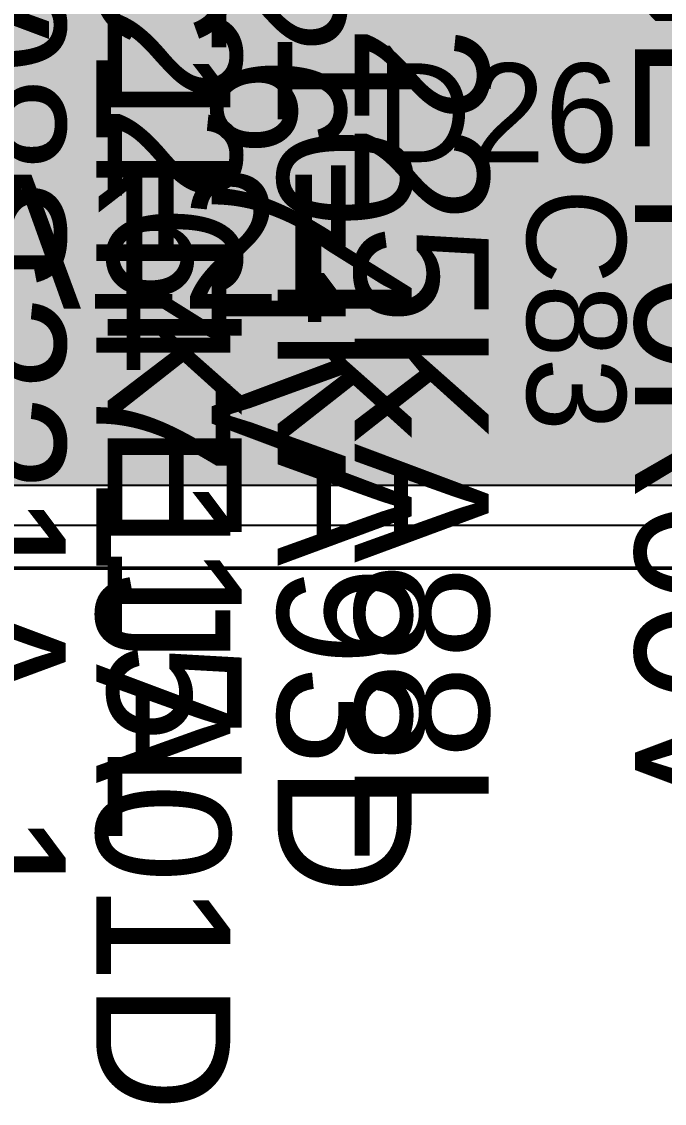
# Model space of a CAD drawing. Extents: x -18 to 179, y -60 to 172.
# Drawn here: x 92.87 to 102.62, y -8.13 to 8.28 of the extents above; entities that cross this region are included whole.
import ezdxf
from ezdxf.enums import TextEntityAlignment as Align

# ---------------------------------------------------------------- set-up
doc = ezdxf.new("R2010")
doc.units = 0
doc.header["$MEASUREMENT"] = 0
for name, color, linetype in [('ASSEMBLY_PART_NUMBERS_TOP', 102, 'CONTINUOUS'), ('BOARD_OUTLINE', 10, 'CONTINUOUS'), ('GENERATED_SILKSCREEN_TOP', 140, 'CONTINUOUS'), ('MANUFACTURING_OUTLINES', 10, 'CONTINUOUS'), ('PLANE_DATA_LAYER_BOTTOM', 230, 'CONTINUOUS'), ('PLANE_SHAPES_LAYER_BOTTOM', 230, 'CONTINUOUS'), ('ROUTE_BORDER', 151, 'CONTINUOUS'), ('SILKSCREEN_REF_DES_TOP', 150, 'CONTINUOUS'), ('TRACES_LAYER_TOP', 150, 'CONTINUOUS')]:
    doc.layers.add(name, color=color, linetype=linetype)
doc.styles.add('VERIBEST_GERBER_0', font='txt')

msp = doc.modelspace()

# ---------------------------------------------------------------- hatches: boundary and pattern name
at = {"layer": 'PLANE_DATA_LAYER_BOTTOM'}
msp.add_hatch(color=256, dxfattribs=at).paths.add_polyline_path([(109, 18.4238, 0.414213562), (108.9238, 18.5), (91.5762, 18.5, 0.414213562), (91.5, 18.4238), (91.5, 1.3262, 0.414213562), (91.5762, 1.25), (108.9238, 1.25, 0.414213562), (109, 1.3262)], flags=0)

# ---------------------------------------------------------------- linework, layer by layer
at = {"layer": 'BOARD_OUTLINE'}
msp.add_lwpolyline([(0, 1.5), (0, 168.5, -0.414213562), (1.5, 170), (153.5, 170, -0.414213562), (155, 168.5), (155, 1.5, -0.414213562), (153.5, 0), (1.5, 0, -0.414213562)], format="xyb", close=True, dxfattribs=at)
at = {"layer": 'GENERATED_SILKSCREEN_TOP', "const_width": 0.15}
for points in [[(99.25875, 7.6185), (99.25125, 7.6215), (99.24525, 7.623), (99.23925, 7.6245), (98.48025, 7.6245), (98.46975, 7.6215), (98.46075, 7.614), (98.45325, 7.605), (98.45025, 7.5945), (98.45025, 6.1545), (98.45325, 6.1425), (98.46075, 6.135), (98.46975, 6.126), (98.48025, 6.1245), (99.23925, 6.1245), (99.24525, 6.1245), (99.24825, 6.126), (99.25125, 6.1275), (99.25875, 6.1305), (99.51225, 6.336), (99.51675, 6.342), (99.51825, 6.345), (99.52125, 6.3525), (99.52275, 6.36), (99.52275, 7.389), (99.52125, 7.3965), (99.51825, 7.401), (99.51825, 7.4055), (99.51675, 7.407), (99.51375, 7.4085), (99.51225, 7.4115), (99.25875, 7.6185)], [(98.51325, 7.563), (99.22875, 7.563), (99.46275, 7.374), (99.46275, 6.375), (99.22875, 6.186), (98.51325, 6.186), (98.51325, 7.563)], [(100.67775, 7.6185), (100.92975, 7.413), (100.93425, 7.4055), (100.93575, 7.3995), (100.93875, 7.395), (100.94025, 7.389), (100.94025, 7.1835), (100.93875, 7.1775), (100.93575, 7.1685), (100.93425, 7.161), (100.92975, 7.158), (99.93075, 6.3465), (99.93075, 6.186), (100.91025, 6.186), (100.92075, 6.183), (100.92975, 6.177), (100.93425, 6.1665), (100.93575, 6.1545), (100.93425, 6.144), (100.92975, 6.1335), (100.92075, 6.1275), (100.91025, 6.1245), (99.89925, 6.1245), (99.88725, 6.1275), (99.87975, 6.135), (99.87225, 6.1425), (99.86925, 6.1545), (99.86925, 6.36), (99.87075, 6.3645), (99.87375, 6.375), (99.87675, 6.3795), (99.87975, 6.3825), (99.88275, 6.3855), (100.88025, 7.1985), (100.88025, 7.374), (100.64625, 7.563), (100.16175, 7.563), (99.91725, 7.3635), (99.90675, 7.3605), (99.89625, 7.362), (99.88725, 7.3665), (99.88125, 7.3755), (99.87525, 7.3845), (99.87375, 7.395), (99.87375, 7.401), (99.87525, 7.4055), (99.88275, 7.413), (100.13475, 7.6185), (100.14075, 7.62), (100.14525, 7.6215), (100.14675, 7.623), (100.15275, 7.6245), (100.65825, 7.6245), (100.66425, 7.623), (100.66575, 7.623), (100.66725, 7.6215), (100.67175, 7.62), (100.67775, 7.6185)], [(102.09525, 7.6185), (102.34725, 7.413), (102.35475, 7.4055), (102.35625, 7.3935), (102.35475, 7.3845), (102.35175, 7.377), (102.34725, 7.371), (102.33975, 7.365), (102.33225, 7.3605), (102.32475, 7.359), (102.31725, 7.359), (102.31125, 7.3635), (102.06525, 7.563), (101.57925, 7.563), (101.34825, 7.374), (101.34825, 6.8355), (101.55225, 7.002), (101.55825, 7.0035), (101.56125, 7.005), (101.56275, 7.005), (101.56275, 7.0065), (101.57025, 7.008), (102.07575, 7.008), (102.08175, 7.0065), (102.08175, 7.005), (102.08475, 7.005), (102.08925, 7.0035), (102.09375, 7.002), (102.34725, 6.798), (102.34875, 6.7935), (102.35175, 6.792), (102.35325, 6.7905), (102.35325, 6.7875), (102.35625, 6.777), (102.35775, 6.7725), (102.35775, 6.36), (102.35625, 6.3525), (102.35325, 6.3465), (102.35175, 6.3405), (102.34725, 6.336), (102.09525, 6.1305), (102.08775, 6.1275), (102.08625, 6.126), (102.08325, 6.126), (102.08025, 6.1245), (102.07875, 6.1245), (102.07575, 6.1245), (101.57025, 6.1245), (101.56425, 6.126), (101.55825, 6.1275), (101.55225, 6.1305), (101.30025, 6.336), (101.29725, 6.339), (101.29425, 6.3405), (101.29125, 6.345), (101.28825, 6.3555), (101.28675, 6.36), (101.28675, 7.389), (101.28825, 7.3965), (101.29125, 7.4025), (101.29425, 7.4055), (101.29725, 7.4085), (101.30025, 7.413), (101.55225, 7.6185), (101.55825, 7.62), (101.56275, 7.6215), (101.56425, 7.623), (101.57025, 7.6245), (102.07575, 7.6245), (102.08175, 7.623), (102.08325, 7.623), (102.08475, 7.6215), (102.08925, 7.62), (102.09525, 7.6185)], [(101.34825, 6.7575), (101.34825, 6.375), (101.57925, 6.186), (102.06375, 6.186), (102.29775, 6.375), (102.29775, 6.7575), (102.06375, 6.948), (101.57925, 6.948), (101.34825, 6.7575)], [(92.46325, 6.203), (93.44275, 6.203), (93.45325, 6.206), (93.46225, 6.212), (93.46675, 6.2225), (93.46825, 6.233), (93.46675, 6.245), (93.46225, 6.254), (93.45325, 6.2615), (93.44275, 6.2645), (92.43025, 6.2645)], [(92.68375, 4.7645), (93.18925, 4.7645), (93.19375, 4.7645), (93.19525, 4.766), (93.19675, 4.766), (93.19975, 4.7675), (93.20275, 4.7675), (93.20875, 4.7705), (93.46225, 4.9775), (93.46675, 4.982), (93.46825, 4.985), (93.47125, 4.994), (93.47275, 5), (93.47275, 5.513), (93.47125, 5.519), (93.46825, 5.528), (93.46825, 5.531), (93.46675, 5.5325), (93.46375, 5.5355), (93.46225, 5.5385), (93.20875, 5.7425), (93.20125, 5.7455), (93.19525, 5.747), (93.18925, 5.7485), (92.68375, 5.7485)], [(92.69425, 5.6885), (93.17875, 5.6885), (93.41275, 5.498), (93.41275, 5.015), (93.17875, 4.8275), (92.69425, 4.8275)], [(100.552, 5.282), (100.7575, 5.534), (100.762, 5.5415), (100.768, 5.543), (100.774, 5.546), (100.7815, 5.5475), (101.8105, 5.5475), (101.818, 5.546), (101.824, 5.543), (101.8285, 5.54), (101.83, 5.5385), (101.8345, 5.534), (102.04, 5.282), (102.0415, 5.2775), (102.043, 5.273), (102.0445, 5.2715), (102.046, 5.2655), (102.046, 4.76), (102.0445, 4.7525), (102.043, 4.7495), (102.0415, 4.745), (102.04, 4.7405), (101.8345, 4.487), (101.827, 4.481), (101.815, 4.478), (101.8075, 4.4795), (101.8, 4.4825), (101.7925, 4.487), (101.7865, 4.4945), (101.782, 4.502), (101.7805, 4.5095), (101.7805, 4.517), (101.785, 4.523), (101.9845, 4.7705), (101.9845, 5.255), (101.7955, 5.486), (100.7965, 5.486), (100.6075, 5.255), (100.6075, 4.7705), (100.807, 4.523), (100.8115, 4.517), (100.8115, 4.5095), (100.81, 4.502), (100.8055, 4.4945), (100.7995, 4.487), (100.792, 4.4825), (100.7845, 4.4795), (100.774, 4.478), (100.765, 4.481), (100.7575, 4.487), (100.552, 4.7405), (100.549, 4.7465), (100.5475, 4.748), (100.5475, 4.7525), (100.5475, 4.754), (100.546, 4.7555), (100.546, 4.76), (100.546, 5.2655), (100.5475, 5.2715), (100.549, 5.2775), (100.552, 5.282)], [(101.4925, 3.1265), (101.3485, 3.1745), (101.2045, 3.1265), (101.2, 3.1265), (101.194, 3.125), (100.7305, 3.125), (100.726, 3.125), (100.7215, 3.1265), (100.7155, 3.128), (100.7095, 3.134), (100.555, 3.284), (100.549, 3.29), (100.5475, 3.299), (100.546, 3.305), (100.546, 3.8555), (100.546, 3.86), (100.5475, 3.8645), (100.549, 3.8705), (100.555, 3.8765), (100.7095, 4.0265), (100.7155, 4.0325), (100.7215, 4.0355), (100.7305, 4.0355), (101.194, 4.0355), (101.2, 4.0355), (101.203, 4.0355), (101.2045, 4.034), (101.3485, 3.986), (101.4925, 4.034), (101.494, 4.0355), (101.503, 4.0355), (101.863, 4.0355), (101.869, 4.0355), (101.8765, 4.0325), (101.884, 4.0265), (102.0385, 3.8765), (102.043, 3.8705), (102.0445, 3.8645), (102.046, 3.86), (102.046, 3.8555), (102.046, 3.305), (102.0445, 3.299), (102.043, 3.29), (102.0385, 3.284), (101.884, 3.134), (101.875, 3.128), (101.869, 3.1265), (101.863, 3.125), (101.503, 3.125), (101.497, 3.125), (101.494, 3.1265), (101.4925, 3.1265)], [(101.188, 3.9755), (100.744, 3.9755), (100.6075, 3.8405), (100.6075, 3.317), (100.744, 3.185), (101.188, 3.185), (101.317, 3.2285), (101.317, 3.935), (101.188, 3.9755)], [(101.8465, 3.9755), (101.506, 3.9755), (101.377, 3.935), (101.377, 3.2285), (101.506, 3.185), (101.8465, 3.185), (101.9845, 3.317), (101.9845, 3.8405), (101.8465, 3.9755)], [(92.43525, 3.6845), (92.94075, 3.6845), (92.94675, 3.683), (92.94825, 3.683), (92.94975, 3.6815), (92.95425, 3.68), (92.96025, 3.6785)], [(92.96025, 3.6785), (93.21225, 3.473), (93.21975, 3.4655), (93.22125, 3.4535), (93.21975, 3.4445), (93.21675, 3.437), (93.21225, 3.431), (93.20475, 3.425), (93.19725, 3.4205), (93.18975, 3.419), (93.18225, 3.419), (93.17625, 3.4235), (92.93025, 3.623), (92.44425, 3.623)], [(92.43525, 3.068), (92.94075, 3.068), (92.94675, 3.0665), (92.94675, 3.065), (92.94975, 3.065), (92.95425, 3.0635), (92.95875, 3.062), (93.21225, 2.858), (93.21375, 2.8535), (93.21675, 2.852), (93.21825, 2.8505), (93.21825, 2.8475), (93.22125, 2.837), (93.22275, 2.8325), (93.22275, 2.42), (93.22125, 2.4125), (93.21825, 2.4065), (93.21675, 2.4005), (93.21225, 2.396), (92.96025, 2.1905), (92.95275, 2.1875), (92.95125, 2.186), (92.94825, 2.186), (92.94525, 2.1845), (92.94375, 2.1845), (92.94075, 2.1845), (92.43525, 2.1845)], [(92.21325, 2.8175), (92.21325, 2.435), (92.44425, 2.246), (92.92875, 2.246), (93.16275, 2.435), (93.16275, 2.8175), (92.92875, 3.008), (92.44425, 3.008), (92.21325, 2.8175)], [(100.552, 2.4635), (100.7575, 2.717), (100.765, 2.7245), (100.7695, 2.726), (100.774, 2.726), (100.7845, 2.7245), (100.795, 2.7185), (100.804, 2.711), (100.8085, 2.702), (100.81, 2.6915), (100.807, 2.681), (100.6075, 2.4365), (100.6075, 1.952), (100.7965, 1.718), (101.0755, 1.718), (101.266, 1.949), (101.266, 2.198), (101.269, 2.21), (101.275, 2.2175), (101.2855, 2.222), (101.296, 2.2235), (101.3065, 2.222), (101.317, 2.2175), (101.323, 2.21), (101.326, 2.198), (101.326, 1.949), (101.5165, 1.718), (101.7955, 1.718), (101.9845, 1.952), (101.9845, 2.4365), (101.785, 2.681), (101.782, 2.6915), (101.7835, 2.702), (101.788, 2.711), (101.797, 2.7185), (101.8075, 2.7245), (101.818, 2.726), (101.8225, 2.726), (101.827, 2.7245), (101.8345, 2.717), (102.04, 2.4635), (102.0415, 2.459), (102.043, 2.4545), (102.0445, 2.453), (102.046, 2.447), (102.046, 1.9415), (102.0445, 1.934), (102.043, 1.931), (102.0415, 1.9265), (102.04, 1.922), (101.8345, 1.6685), (101.8285, 1.664), (101.821, 1.6625), (101.8165, 1.6595), (101.8105, 1.658), (101.5015, 1.658), (101.497, 1.6595), (101.4865, 1.6625), (101.4805, 1.664), (101.476, 1.6685), (101.296, 1.889), (101.116, 1.6685), (101.113, 1.667), (101.11, 1.664), (101.1085, 1.6625), (101.1055, 1.6625), (101.095, 1.6595), (101.0905, 1.658), (100.7815, 1.658), (100.774, 1.6595), (100.768, 1.6625), (100.762, 1.664), (100.7575, 1.6685), (100.552, 1.922), (100.549, 1.928), (100.5475, 1.9295), (100.5475, 1.934), (100.5475, 1.9355), (100.546, 1.937), (100.546, 1.9415), (100.546, 2.447), (100.5475, 2.453), (100.549, 2.459), (100.552, 2.4635)]]:
    msp.add_lwpolyline(points, dxfattribs=at)
at = {"layer": 'MANUFACTURING_OUTLINES'}
msp.add_lwpolyline([(155.0254, 1.5, -0.414213562), (153.5, -0.0254), (1.5, -0.0254, -0.414213562), (-0.0254, 1.5), (-0.0254, 168.5, -0.414213562), (1.5, 170.0254), (153.5, 170.0254, -0.414213562), (155.0254, 168.5)], format="xyb", close=True, dxfattribs=at)
at = {"layer": 'PLANE_DATA_LAYER_BOTTOM'}
msp.add_lwpolyline([(109, 18.4238, 0.414213562), (108.9238, 18.5), (91.5762, 18.5, 0.414213562), (91.5, 18.4238), (91.5, 1.3262, 0.414213562), (91.5762, 1.25), (108.9238, 1.25, 0.414213562), (109, 1.3262)], format="xyb", close=True, dxfattribs=at)
at = {"layer": 'PLANE_SHAPES_LAYER_BOTTOM'}
for points in [[(30.75, 1.25), (118, 1.25), (30.75, 32), (118, 32)], [(91.5, 1.25), (109, 1.25), (91.5, 18.5), (109, 18.5)]]:
    msp.add_solid(points, dxfattribs=at)
at = {"layer": 'ROUTE_BORDER'}
msp.add_lwpolyline([(0.5, 0.64), (0.5, 169.51), (154.5, 169.51), (154.5, 0.64)], close=True, dxfattribs=at)
at = {"layer": 'TRACES_LAYER_TOP'}
for points, const_width in [([(49.35, 14.25), (49.35, 12.158129), (56.490426, 5.017703), (56.490426, 5.017701), (58.570577, 2.93755), (105.464453, 2.93755), (111.918298, 9.391395), (116.180701, 9.391395), (119.076954, 6.495142), (119.076954, 4.112592), (121.40459, 1.784956), (143.482511, 1.784956), (145.642102, 3.944547), (145.642102, 6.94078), (148.903311, 10.201989), (150.024084, 10.201989), (151.438293, 11.616198), (151.438293, 23.336707), (150.65, 24.125), (150.65, 25.75)], 1), ([(59.3, 4.8), (60.150459, 3.949541), (104.884315, 3.949541), (105.414366, 4.479592), (105.512688, 4.479592), (111.489423, 10.456327), (116.532314, 10.456327), (120.083652, 6.904989), (120.083652, 4.511575), (121.864531, 2.730696), (137.280826, 2.730696), (137.285787, 2.725735), (139.514213, 2.725735), (139.519174, 2.730696), (142.551203, 2.730696), (144.126794, 4.306287), (144.126794, 19.893206), (141.5, 22.52), (141.25, 22.52)], 0.5), ([(108.75, 16.9), (108.75, 9.940415), (104.682868, 5.873283), (91.707103, 5.873283), (91, 6.580386)], 0.5), ([(59.3, 6.4), (60.042463, 5.657537), (60.045933, 5.657537), (61.038159, 4.665311), (104.635597, 4.665311), (111.187709, 11.217423), (116.690457, 11.217423), (121.289931, 6.617949), (121.289931, 4.652793), (122.310272, 3.632452), (142.270977, 3.632452), (143.138887, 4.500362), (143.138887, 14.674036), (142.542923, 15.27), (141.25, 15.27)], 0.5)]:
    msp.add_lwpolyline(points, dxfattribs=dict(at, const_width=const_width))

# ---------------------------------------------------------------- texts
at = {"layer": 'ASSEMBLY_PART_NUMBERS_TOP', "style": 'VERIBEST_GERBER_0'}
for s, p in [('ERJ-8GEYJ182V', (93.29, 29)), ('GRM32ER71E226KE15L', (96.21, 26.5)), ('GRM31CR71H225KA88L', (99.96, 26.5)), ('GRM188R71H104KA93D', (98.79, 26)), ('GRM1885C1H471JA01D', (96.04, 22.25)), ('ERJ-6ENF2671V', (97.79, 22.25)), ('MPZ1608S221A_1', (93.54, 17.75)), ('ERJ-6GEY0R00V', (104.21, 17.75))]:
    msp.add_text(s, height=2.032, rotation=270, dxfattribs=at).set_placement(p, align=Align.TOP_LEFT)
msp.add_text('GRM32DR71E106KA12L', height=2.032, dxfattribs=at).set_placement((67.5, 5.96), align=Align.TOP_LEFT)
at = {"layer": 'SILKSCREEN_REF_DES_TOP', "style": 'VERIBEST_GERBER_0'}
msp.add_text('D26', height=1.5, dxfattribs=at).set_placement((98.25, 7.65), align=Align.TOP_LEFT)
msp.add_text('C83', height=1.5, rotation=270, dxfattribs=at).set_placement((102.04, 5.75), align=Align.TOP_LEFT)

doc.saveas('drawing.dxf')
